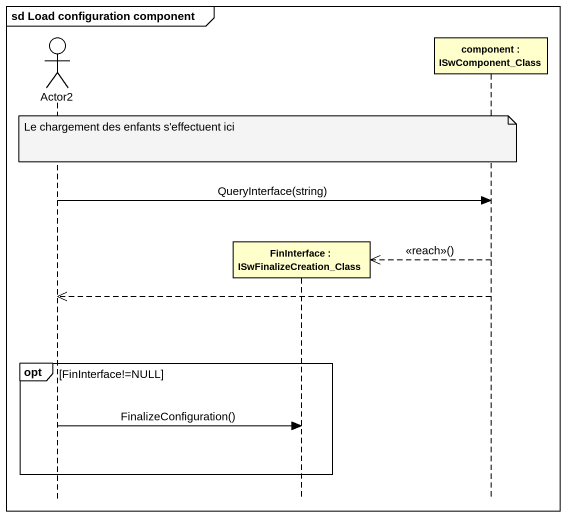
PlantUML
@startuml
mainframe sd Load configuration component
hide footbox
actor Actor2
participant "FinInterface : ISwFinalizeCreation_Class" as FinInterface
participant "component : ISwComponent_Class" as component_

note over FinInterface : Le chargement des enfants s'effectuent ici
Actor2 -> component_ : QueryInterface(string)
component_ -->> FinInterface ** : <<reach>>()
component_ -->> Actor2
opt FinInterface!=NULL
  Actor2 -> FinInterface : FinalizeConfiguration()
end
@enduml
